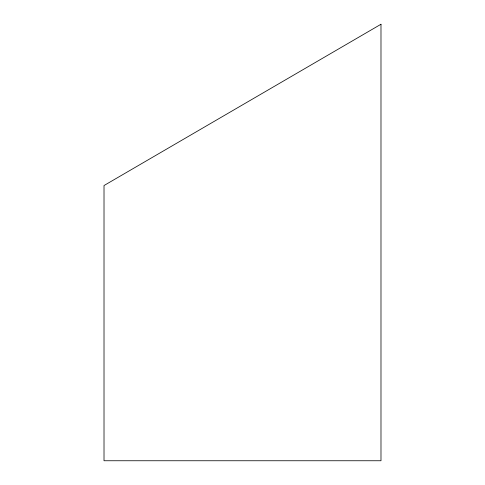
<?xml version="1.0" encoding="UTF-8"?>
<svg xmlns="http://www.w3.org/2000/svg" width="485" height="485" viewBox="0 0 485 485"><rect width="100%" height="100%" fill="white"/><g stroke="black" fill="none" stroke-linecap="round" stroke-linejoin="round"><path stroke-width="0.73" d="M380.986 24.25L104.014 185.537L104.014 460.75L380.986 460.75L380.986 24.25"/></g></svg>
